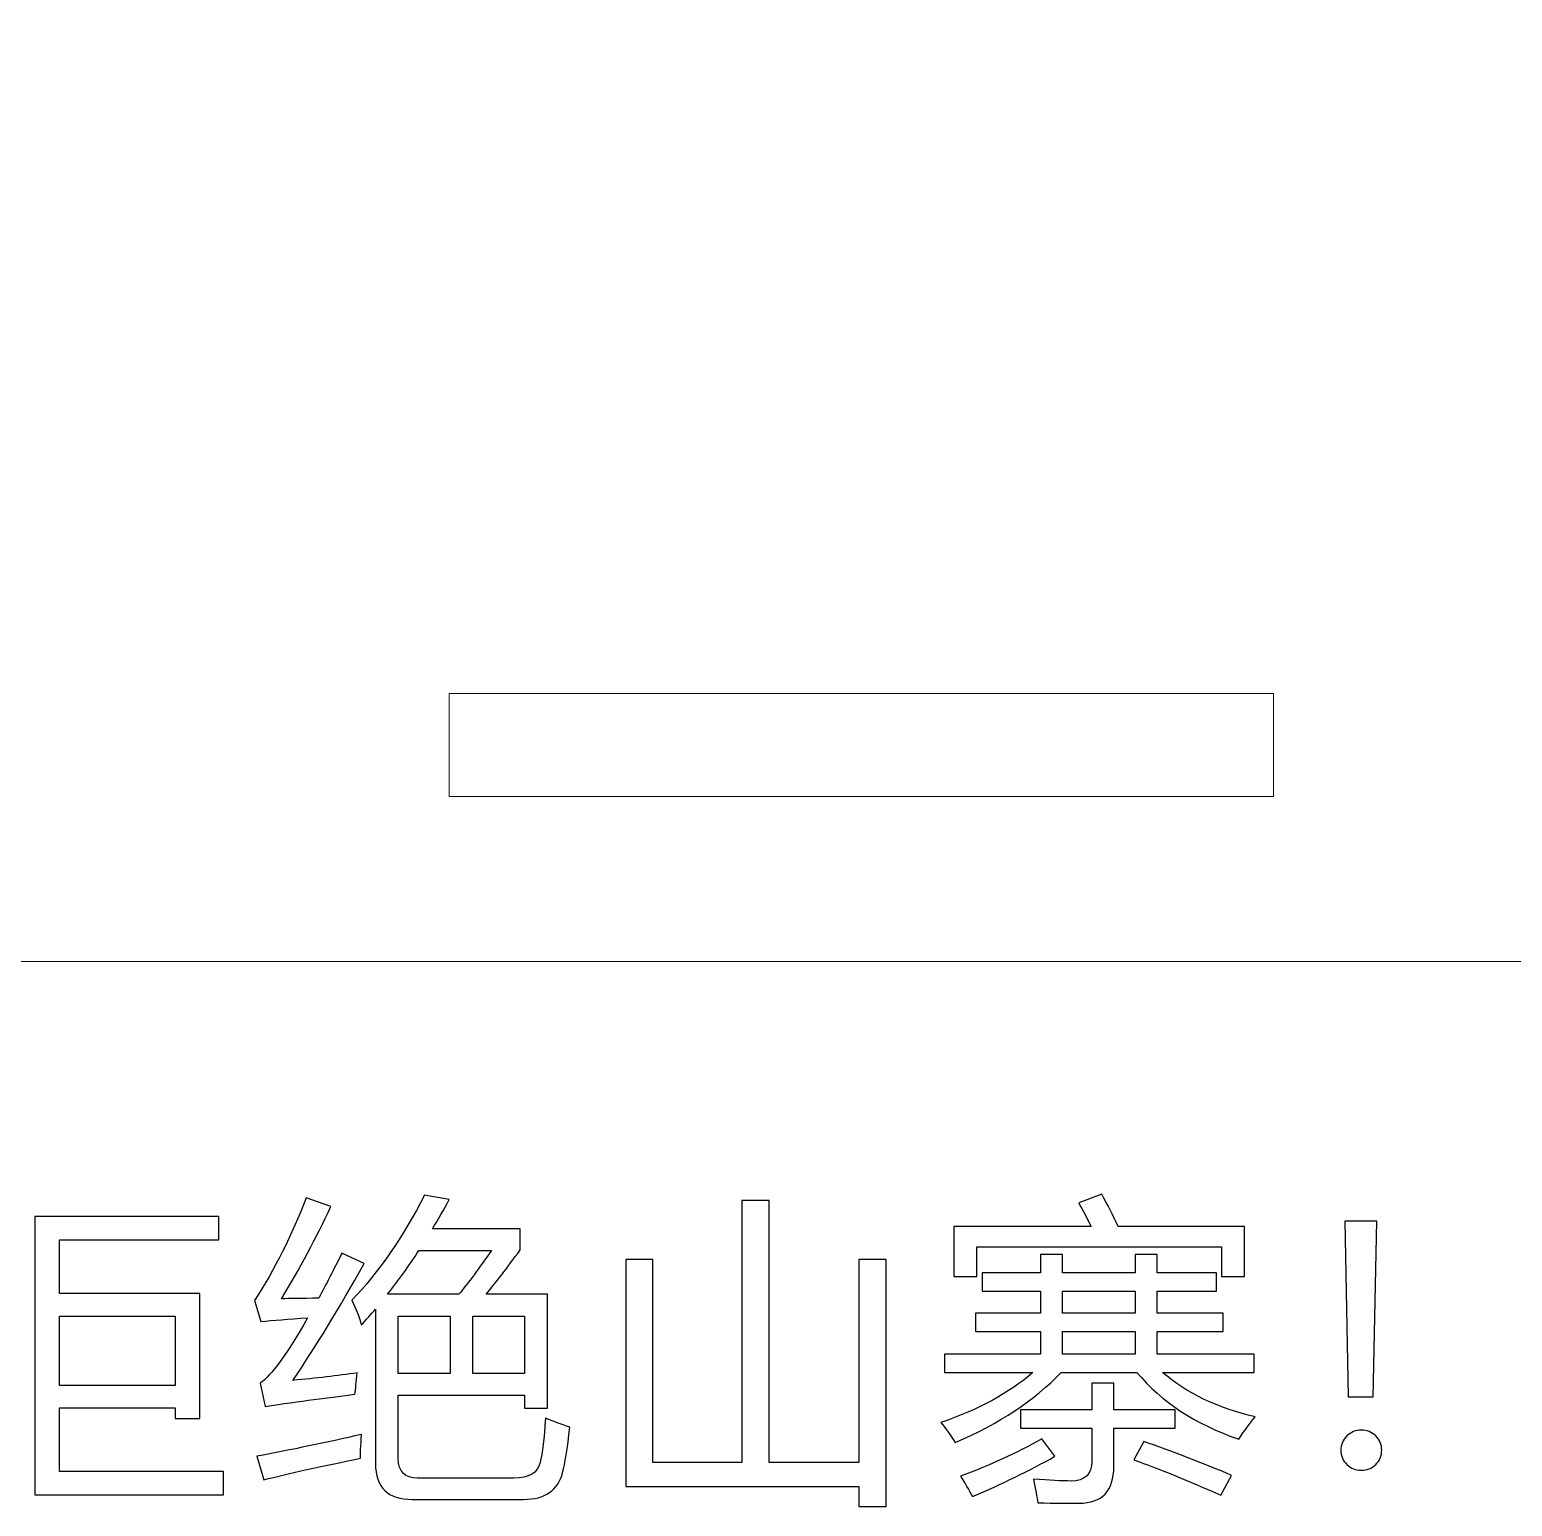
# Model space of a CAD drawing. Header units: centimetres. Extents: x -84 to 49, y -29 to 29.
# Drawn here: x 19.09 to 26.29, y -29.31 to -22.14 of the extents above; entities that cross this region are included whole.
import ezdxf

# ---------------------------------------------------------------- set-up
doc = ezdxf.new("R2010")
doc.units = ezdxf.units.CM
doc.header["$MEASUREMENT"] = 0
doc.layers.add('layer 1', color=7, linetype='Continuous')

msp = doc.modelspace()

# ---------------------------------------------------------------- linework, layer by layer
at = {"layer": 'layer 1', "color": 142, "lineweight": 20}
for points, knots in [([(3.62813, -26.66541), (3.62813, -26.66541), (28.50078, -26.66541), (28.50078, -26.66541), (28.50078, -26.66541), (28.50078, -26.66541), (29.88813, -21.49287), (29.88813, -21.49287), (29.88813, -21.49287), (29.88813, -21.49287), (28.47722, -21.11484), (28.47722, -21.11484), (28.47722, -21.11484), (28.47722, -21.11484), (28.21859, -22.08017), (28.21859, -22.08017), (28.21859, -22.08017), (28.21859, -22.08017), (27.73561, -21.95077), (27.73561, -21.95077), (27.73561, -21.95077), (27.73561, -21.95077), (27.99426, -20.98543), (27.99426, -20.98543), (27.99426, -20.98543), (27.99426, -20.98543), (27.99402, -20.98537), (27.99402, -20.98537), (27.99402, -20.98537), (27.99402, -20.98537), (28.11046, -20.55067), (28.11046, -20.55067), (28.11046, -20.55067), (28.11046, -20.55067), (24.24679, -19.51544), (24.24679, -19.51544), (24.24679, -19.51544), (24.24679, -19.51544), (24.13033, -19.95009), (24.13033, -19.95009), (24.13033, -19.95009), (24.13033, -19.95009), (20.36115, -18.94022), (20.36115, -18.94022), (20.36115, -18.94022), (20.36115, -18.94022), (20.19035, -19.57772), (20.19035, -19.57772), (20.19035, -19.57772), (20.19035, -19.57772), (20.33524, -19.61651), (20.33524, -19.61651), (20.33524, -19.61651), (20.33524, -19.61651), (20.27827, -19.82902), (20.27827, -19.82902), (20.27827, -19.82902), (20.27827, -19.82902), (20.1334, -19.79022), (20.1334, -19.79022), (20.1334, -19.79022), (20.1334, -19.79022), (20.06353, -20.05098), (20.06353, -20.05098), (20.06353, -20.05098), (20.06353, -20.05098), (19.77375, -19.97339), (19.77375, -19.97339), (19.77375, -19.97339), (19.77375, -19.97339), (19.84361, -19.71259), (19.84361, -19.71259), (19.84361, -19.71259), (19.84361, -19.71259), (19.69872, -19.67372), (19.69872, -19.67372), (19.69872, -19.67372), (19.69872, -19.67372), (19.75571, -19.46125), (19.75571, -19.46125), (19.75571, -19.46125), (19.75571, -19.46125), (19.90057, -19.50003), (19.90057, -19.50003), (19.90057, -19.50003), (19.90057, -19.50003), (20.07139, -18.86255), (20.07139, -18.86255), (20.07139, -18.86255), (20.07139, -18.86255), (16.30426, -17.85308), (16.30426, -17.85308), (16.30426, -17.85308), (16.30426, -17.85308), (16.4343, -17.36768), (16.4343, -17.36768), (16.4343, -17.36768), (13.91012, -12.86763), (11.62689, -4.30798), (17.20939, 2.113), (17.20939, 2.113), (17.20939, 2.113), (16.32521, 5.41296), (16.32521, 5.41296), (16.32521, 5.41296), (15.85448, 7.16956), (14.84009, 7.59481), (12.94908, 7.06738), (12.94908, 7.06738), (12.94908, 7.06738), (3.62849, 4.56991), (3.62849, 4.56991), (3.62849, 4.56991), (3.62849, 4.56991), (3.62849, -9.16541), (3.62849, -9.16541), (3.62849, -9.16541), (3.62849, -9.16541), (4.12813, -9.16539), (4.12813, -9.16539), (4.12813, -9.16539), (4.12813, -9.16539), (4.12812, -11.0153), (4.12812, -11.0153), (4.12812, -11.0153), (4.12812, -11.0153), (4.78809, -11.01539), (4.78809, -11.01539), (4.78809, -11.01539), (4.78809, -11.01539), (4.7881, -10.86542), (4.7881, -10.86542), (4.7881, -10.86542), (4.7881, -10.86542), (5.0081, -10.86543), (5.0081, -10.86543), (5.0081, -10.86543), (5.0081, -10.86543), (5.0081, -11.0154), (5.0081, -11.0154), (5.0081, -11.0154), (5.0081, -11.0154), (5.27811, -11.01541), (5.27811, -11.01541), (5.27811, -11.01541), (5.27811, -11.01541), (5.2781, -11.31542), (5.2781, -11.31542), (5.2781, -11.31542), (5.2781, -11.31542), (5.0081, -11.31541), (5.0081, -11.31541), (5.0081, -11.31541), (5.0081, -11.31541), (5.0081, -11.46541), (5.0081, -11.46541), (5.0081, -11.46541), (5.0081, -11.46541), (4.78808, -11.46542), (4.78808, -11.46542), (4.78808, -11.46542), (4.78808, -11.46542), (4.7881, -11.31541), (4.7881, -11.31541), (4.7881, -11.31541), (4.7881, -11.31541), (4.12809, -11.31541), (4.12809, -11.31541), (4.12809, -11.31541), (4.12809, -11.31541), (4.1281, -13.16539), (4.1281, -13.16539), (4.1281, -13.16539), (4.1281, -13.16539), (3.62849, -13.16541), (3.62849, -13.16541), (3.62849, -13.16541), (3.62849, -13.16541), (3.62849, -14.3219), (3.62849, -14.3219), (3.62849, -14.3219), (3.62849, -14.3219), (3.62813, -14.3219), (3.62813, -14.3219), (3.62813, -14.3219), (3.62812, -18.43644), (3.62813, -22.55089), (3.62813, -26.66541)], [0, 0, 0, 0, 0.0212766, 0.0212766, 0.0212766, 0.0212766, 0.0425532, 0.0425532, 0.0425532, 0.0425532, 0.0638298, 0.0638298, 0.0638298, 0.0638298, 0.0851064, 0.0851064, 0.0851064, 0.0851064, 0.106383, 0.106383, 0.106383, 0.106383, 0.1276596, 0.1276596, 0.1276596, 0.1276596, 0.1489362, 0.1489362, 0.1489362, 0.1489362, 0.1702128, 0.1702128, 0.1702128, 0.1702128, 0.1914894, 0.1914894, 0.1914894, 0.1914894, 0.212766, 0.212766, 0.212766, 0.212766, 0.2340426, 0.2340426, 0.2340426, 0.2340426, 0.2553191, 0.2553191, 0.2553191, 0.2553191, 0.2765957, 0.2765957, 0.2765957, 0.2765957, 0.2978723, 0.2978723, 0.2978723, 0.2978723, 0.3191489, 0.3191489, 0.3191489, 0.3191489, 0.3404255, 0.3404255, 0.3404255, 0.3404255, 0.3617021, 0.3617021, 0.3617021, 0.3617021, 0.3829787, 0.3829787, 0.3829787, 0.3829787, 0.4042553, 0.4042553, 0.4042553, 0.4042553, 0.4255319, 0.4255319, 0.4255319, 0.4255319, 0.4468085, 0.4468085, 0.4468085, 0.4468085, 0.4680851, 0.4680851, 0.4680851, 0.4680851, 0.4893617, 0.4893617, 0.4893617, 0.4893617, 0.5106383, 0.5106383, 0.5106383, 0.5106383, 0.5319149, 0.5319149, 0.5319149, 0.5319149, 0.5531915, 0.5531915, 0.5531915, 0.5531915, 0.5744681, 0.5744681, 0.5744681, 0.5744681, 0.5957447, 0.5957447, 0.5957447, 0.5957447, 0.6170213, 0.6170213, 0.6170213, 0.6170213, 0.6382979, 0.6382979, 0.6382979, 0.6382979, 0.6595745, 0.6595745, 0.6595745, 0.6595745, 0.6808511, 0.6808511, 0.6808511, 0.6808511, 0.7021277, 0.7021277, 0.7021277, 0.7021277, 0.7234043, 0.7234043, 0.7234043, 0.7234043, 0.7446809, 0.7446809, 0.7446809, 0.7446809, 0.7659574, 0.7659574, 0.7659574, 0.7659574, 0.787234, 0.787234, 0.787234, 0.787234, 0.8085106, 0.8085106, 0.8085106, 0.8085106, 0.8297872, 0.8297872, 0.8297872, 0.8297872, 0.8510638, 0.8510638, 0.8510638, 0.8510638, 0.8723404, 0.8723404, 0.8723404, 0.8723404, 0.893617, 0.893617, 0.893617, 0.893617, 0.9148936, 0.9148936, 0.9148936, 0.9148936, 0.9361702, 0.9361702, 0.9361702, 0.9361702, 0.9574468, 0.9574468, 0.9574468, 0.9574468, 0.9787234, 0.9787234, 0.9787234, 0.9787234, 1, 1, 1, 1]), ([(48.16047, 1.17532), (48.16047, 1.17532), (48.16046, -23.69733), (48.16046, -23.69733), (48.16046, -23.69733), (48.16046, -23.69733), (42.98791, -25.0847), (42.98791, -25.0847), (42.98791, -25.0847), (42.98791, -25.0847), (42.60987, -23.67379), (42.60987, -23.67379), (42.60987, -23.67379), (42.60987, -23.67379), (43.57524, -23.41513), (43.57524, -23.41513), (43.57524, -23.41513), (43.57524, -23.41513), (43.44583, -22.93214), (43.44583, -22.93214), (43.44583, -22.93214), (43.44583, -22.93214), (42.48046, -23.19082), (42.48046, -23.19082), (42.48046, -23.19082), (42.48046, -23.19082), (42.4804, -23.19059), (42.4804, -23.19059), (42.4804, -23.19059), (42.4804, -23.19059), (42.04573, -23.30701), (42.04573, -23.30701), (42.04573, -23.30701), (42.04573, -23.30701), (41.01048, -19.44335), (41.01048, -19.44335), (41.01048, -19.44335), (41.01048, -19.44335), (41.44513, -19.32691), (41.44513, -19.32691), (41.44513, -19.32691), (41.44513, -19.32691), (40.43524, -15.55772), (40.43524, -15.55772), (40.43524, -15.55772), (40.43524, -15.55772), (41.07276, -15.38691), (41.07276, -15.38691), (41.07276, -15.38691), (41.07276, -15.38691), (41.11155, -15.53181), (41.11155, -15.53181), (41.11155, -15.53181), (41.11155, -15.53181), (41.32406, -15.47484), (41.32406, -15.47484), (41.32406, -15.47484), (41.32406, -15.47484), (41.28523, -15.32994), (41.28523, -15.32994), (41.28523, -15.32994), (41.28523, -15.32994), (41.54602, -15.26009), (41.54602, -15.26009), (41.54602, -15.26009), (41.54602, -15.26009), (41.46842, -14.9703), (41.46842, -14.9703), (41.46842, -14.9703), (41.46842, -14.9703), (41.2076, -15.04018), (41.2076, -15.04018), (41.2076, -15.04018), (41.2076, -15.04018), (41.16875, -14.8953), (41.16875, -14.8953), (41.16875, -14.8953), (41.16875, -14.8953), (40.95628, -14.95226), (40.95628, -14.95226), (40.95628, -14.95226), (40.95628, -14.95226), (40.99507, -15.09714), (40.99507, -15.09714), (40.99507, -15.09714), (40.99507, -15.09714), (40.3576, -15.26796), (40.3576, -15.26796), (40.3576, -15.26796), (40.3576, -15.26796), (39.34812, -11.50082), (39.34812, -11.50082), (39.34812, -11.50082), (39.34812, -11.50082), (38.86273, -11.63085), (38.86273, -11.63085), (38.86273, -11.63085), (34.36266, -9.10666), (25.80303, -6.82345), (19.38205, -12.40595), (19.38205, -12.40595), (19.38205, -12.40595), (16.08209, -11.52176), (16.08209, -11.52176), (16.08209, -11.52176), (14.32547, -11.05105), (13.90024, -10.03662), (14.42767, -8.14566), (14.42767, -8.14566), (14.42767, -8.14566), (16.92514, 1.17496), (16.92514, 1.17496), (16.92514, 1.17496), (16.92514, 1.17496), (30.66046, 1.17496), (30.66046, 1.17496), (30.66046, 1.17496), (30.66046, 1.17496), (30.66044, 0.67532), (30.66044, 0.67532), (30.66044, 0.67532), (30.66044, 0.67532), (32.51034, 0.67531), (32.51034, 0.67531), (32.51034, 0.67531), (32.51034, 0.67531), (32.51045, 0.01535), (32.51045, 0.01535), (32.51045, 0.01535), (32.51045, 0.01535), (32.36046, 0.01534), (32.36046, 0.01534), (32.36046, 0.01534), (32.36046, 0.01534), (32.36046, -0.20466), (32.36046, -0.20466), (32.36046, -0.20466), (32.36046, -0.20466), (32.51045, -0.20465), (32.51045, -0.20465), (32.51045, -0.20465), (32.51045, -0.20465), (32.51045, -0.47466), (32.51045, -0.47466), (32.51045, -0.47466), (32.51045, -0.47466), (32.81045, -0.47465), (32.81045, -0.47465), (32.81045, -0.47465), (32.81045, -0.47465), (32.81045, -0.20465), (32.81045, -0.20465), (32.81045, -0.20465), (32.81045, -0.20465), (32.96047, -0.20465), (32.96047, -0.20465), (32.96047, -0.20465), (32.96047, -0.20465), (32.96045, 0.01534), (32.96045, 0.01534), (32.96045, 0.01534), (32.96045, 0.01534), (32.81045, 0.01534), (32.81045, 0.01534), (32.81045, 0.01534), (32.81045, 0.01534), (32.81045, 0.67534), (32.81045, 0.67534), (32.81045, 0.67534), (32.81045, 0.67534), (34.66046, 0.67535), (34.66046, 0.67535), (34.66046, 0.67535), (34.66046, 0.67535), (34.66044, 1.17496), (34.66044, 1.17496), (34.66044, 1.17496), (34.66044, 1.17496), (35.81695, 1.17496), (35.81695, 1.17496), (35.81695, 1.17496), (35.81695, 1.17496), (35.81695, 1.17532), (35.81695, 1.17532), (35.81695, 1.17532), (39.66479, 1.17532), (43.51265, 1.17277), (47.36048, 1.17279), (47.36048, 1.17279), (47.36048, 1.17279), (47.36049, 1.17534), (47.36049, 1.17534), (47.36049, 1.17534), (47.36049, 1.17534), (48.16047, 1.17532), (48.16047, 1.17532)], [0, 0, 0, 0, 0.0204082, 0.0204082, 0.0204082, 0.0204082, 0.0408163, 0.0408163, 0.0408163, 0.0408163, 0.0612245, 0.0612245, 0.0612245, 0.0612245, 0.0816327, 0.0816327, 0.0816327, 0.0816327, 0.1020408, 0.1020408, 0.1020408, 0.1020408, 0.122449, 0.122449, 0.122449, 0.122449, 0.1428571, 0.1428571, 0.1428571, 0.1428571, 0.1632653, 0.1632653, 0.1632653, 0.1632653, 0.1836735, 0.1836735, 0.1836735, 0.1836735, 0.2040816, 0.2040816, 0.2040816, 0.2040816, 0.2244898, 0.2244898, 0.2244898, 0.2244898, 0.244898, 0.244898, 0.244898, 0.244898, 0.2653061, 0.2653061, 0.2653061, 0.2653061, 0.2857143, 0.2857143, 0.2857143, 0.2857143, 0.3061224, 0.3061224, 0.3061224, 0.3061224, 0.3265306, 0.3265306, 0.3265306, 0.3265306, 0.3469388, 0.3469388, 0.3469388, 0.3469388, 0.3673469, 0.3673469, 0.3673469, 0.3673469, 0.3877551, 0.3877551, 0.3877551, 0.3877551, 0.4081633, 0.4081633, 0.4081633, 0.4081633, 0.4285714, 0.4285714, 0.4285714, 0.4285714, 0.4489796, 0.4489796, 0.4489796, 0.4489796, 0.4693878, 0.4693878, 0.4693878, 0.4693878, 0.4897959, 0.4897959, 0.4897959, 0.4897959, 0.5102041, 0.5102041, 0.5102041, 0.5102041, 0.5306122, 0.5306122, 0.5306122, 0.5306122, 0.5510204, 0.5510204, 0.5510204, 0.5510204, 0.5714286, 0.5714286, 0.5714286, 0.5714286, 0.5918367, 0.5918367, 0.5918367, 0.5918367, 0.6122449, 0.6122449, 0.6122449, 0.6122449, 0.6326531, 0.6326531, 0.6326531, 0.6326531, 0.6530612, 0.6530612, 0.6530612, 0.6530612, 0.6734694, 0.6734694, 0.6734694, 0.6734694, 0.6938776, 0.6938776, 0.6938776, 0.6938776, 0.7142857, 0.7142857, 0.7142857, 0.7142857, 0.7346939, 0.7346939, 0.7346939, 0.7346939, 0.755102, 0.755102, 0.755102, 0.755102, 0.7755102, 0.7755102, 0.7755102, 0.7755102, 0.7959184, 0.7959184, 0.7959184, 0.7959184, 0.8163265, 0.8163265, 0.8163265, 0.8163265, 0.8367347, 0.8367347, 0.8367347, 0.8367347, 0.8571429, 0.8571429, 0.8571429, 0.8571429, 0.877551, 0.877551, 0.877551, 0.877551, 0.8979592, 0.8979592, 0.8979592, 0.8979592, 0.9183673, 0.9183673, 0.9183673, 0.9183673, 0.9387755, 0.9387755, 0.9387755, 0.9387755, 0.9591837, 0.9591837, 0.9591837, 0.9591837, 0.9795918, 0.9795918, 0.9795918, 0.9795918, 1, 1, 1, 1]), ([(25.12828, -25.86542), (25.12828, -25.86542), (21.12796, -25.86542), (21.12796, -25.86542), (21.12796, -25.86542), (21.12796, -25.86542), (21.12793, -25.36544), (21.12793, -25.36544), (21.12793, -25.36544), (24.54796, -25.36542), (21.70801, -25.36543), (25.12828, -25.36542), (25.12828, -25.36542), (25.12828, -25.36542), (25.12828, -25.86542), (25.12828, -25.86542)], [0, 0, 0, 0, 0.25, 0.25, 0.25, 0.25, 0.5, 0.5, 0.5, 0.5, 0.75, 0.75, 0.75, 0.75, 1, 1, 1, 1])]:
    msp.add_open_spline(points, degree=3, knots=knots, dxfattribs=at)
at = {"layer": 'layer 1', "color": 250}
for points, knots in [([(20.36957, -28.69886), (20.48232, -28.68863), (20.58616, -28.67631), (20.68134, -28.66215), (20.68134, -28.66215), (20.67741, -28.7062), (20.67374, -28.74081), (20.67059, -28.76651), (20.67059, -28.76651), (20.55076, -28.78093), (20.40549, -28.80034), (20.23427, -28.82498), (20.23427, -28.82498), (20.23427, -28.82498), (20.20988, -28.71276), (20.20988, -28.71276), (20.20988, -28.71276), (20.26416, -28.67683), (20.34125, -28.57116), (20.44089, -28.39548), (20.44089, -28.39548), (20.34833, -28.40151), (20.27281, -28.40754), (20.21434, -28.41305), (20.21434, -28.41305), (20.21434, -28.41305), (20.18366, -28.31183), (20.18366, -28.31183), (20.18366, -28.31183), (20.28094, -28.16106), (20.36433, -27.99482), (20.43408, -27.81232), (20.43408, -27.81232), (20.43408, -27.81232), (20.55391, -27.85532), (20.55391, -27.85532), (20.55391, -27.85532), (20.48232, -28.00793), (20.40235, -28.15713), (20.31424, -28.30239), (20.31424, -28.30239), (20.35279, -28.30239), (20.41284, -28.30161), (20.49491, -28.29951), (20.49491, -28.29951), (20.52952, -28.23448), (20.56728, -28.16158), (20.60766, -28.08135), (20.60766, -28.08135), (20.60766, -28.08135), (20.71517, -28.13195), (20.71517, -28.13195), (20.71517, -28.13195), (20.5935, -28.35011), (20.47813, -28.53917), (20.36957, -28.69886)], [0, 0, 0, 0, 0.0714286, 0.0714286, 0.0714286, 0.0714286, 0.1428571, 0.1428571, 0.1428571, 0.1428571, 0.2142857, 0.2142857, 0.2142857, 0.2142857, 0.2857143, 0.2857143, 0.2857143, 0.2857143, 0.3571429, 0.3571429, 0.3571429, 0.3571429, 0.4285714, 0.4285714, 0.4285714, 0.4285714, 0.5, 0.5, 0.5, 0.5, 0.5714286, 0.5714286, 0.5714286, 0.5714286, 0.6428571, 0.6428571, 0.6428571, 0.6428571, 0.7142857, 0.7142857, 0.7142857, 0.7142857, 0.7857143, 0.7857143, 0.7857143, 0.7857143, 0.8571429, 0.8571429, 0.8571429, 0.8571429, 0.9285714, 0.9285714, 0.9285714, 0.9285714, 1, 1, 1, 1]), ([(20.65538, -28.31026), (20.78649, -28.17286), (20.90422, -28.00294), (21.00885, -27.79999), (21.00885, -27.79999), (21.00885, -27.79999), (21.12868, -27.82149), (21.12868, -27.82149), (21.12868, -27.82149), (21.10193, -27.87026), (21.07466, -27.91746), (21.04713, -27.96309), (21.04713, -27.96309), (21.04713, -27.96309), (21.4727, -27.96309), (21.4727, -27.96309), (21.4727, -27.96309), (21.4727, -27.96309), (21.4727, -28.06588), (21.4727, -28.06588), (21.4727, -28.06588), (21.4082, -28.1545), (21.35313, -28.22609), (21.30751, -28.28089), (21.30751, -28.28089), (21.30751, -28.28089), (21.60486, -28.28089), (21.60486, -28.28089), (21.60486, -28.28089), (21.60486, -28.28089), (21.60486, -28.83416), (21.60486, -28.83416), (21.60486, -28.83416), (21.60486, -28.83416), (21.4942, -28.83416), (21.4942, -28.83416), (21.4942, -28.83416), (21.4942, -28.83416), (21.4942, -28.77123), (21.4942, -28.77123), (21.4942, -28.77123), (21.4942, -28.77123), (20.88115, -28.77123), (20.88115, -28.77123), (20.88115, -28.77123), (20.88115, -28.77123), (20.88115, -29.07828), (20.88115, -29.07828), (20.88115, -29.07828), (20.88115, -29.142), (20.91235, -29.17373), (20.97502, -29.17373), (20.97502, -29.17373), (20.97502, -29.17373), (21.44202, -29.17373), (21.44202, -29.17373), (21.44202, -29.17373), (21.51571, -29.17373), (21.55818, -29.14803), (21.56946, -29.0969), (21.56946, -29.0969), (21.57969, -29.0539), (21.58834, -28.98205), (21.59568, -28.88162), (21.59568, -28.88162), (21.63055, -28.89709), (21.66989, -28.91204), (21.71394, -28.9262), (21.71394, -28.9262), (21.70161, -29.03082), (21.68981, -29.10398), (21.67854, -29.14593), (21.67854, -29.14593), (21.65704, -29.23299), (21.59358, -29.27651), (21.48817, -29.27651), (21.48817, -29.27651), (21.48817, -29.27651), (20.9488, -29.27651), (20.9488, -29.27651), (20.9488, -29.27651), (20.83002, -29.27651), (20.77049, -29.21883), (20.77049, -29.10293), (20.77049, -29.10293), (20.77049, -29.10293), (20.77049, -28.35247), (20.77049, -28.35247), (20.77049, -28.35247), (20.74742, -28.37896), (20.72461, -28.40492), (20.70153, -28.43009), (20.70153, -28.43009), (20.69026, -28.38814), (20.67479, -28.34802), (20.65538, -28.31026)], [0, 0, 0, 0, 0.0416667, 0.0416667, 0.0416667, 0.0416667, 0.0833333, 0.0833333, 0.0833333, 0.0833333, 0.125, 0.125, 0.125, 0.125, 0.1666667, 0.1666667, 0.1666667, 0.1666667, 0.2083333, 0.2083333, 0.2083333, 0.2083333, 0.25, 0.25, 0.25, 0.25, 0.2916667, 0.2916667, 0.2916667, 0.2916667, 0.3333333, 0.3333333, 0.3333333, 0.3333333, 0.375, 0.375, 0.375, 0.375, 0.4166667, 0.4166667, 0.4166667, 0.4166667, 0.4583333, 0.4583333, 0.4583333, 0.4583333, 0.5, 0.5, 0.5, 0.5, 0.5416667, 0.5416667, 0.5416667, 0.5416667, 0.5833333, 0.5833333, 0.5833333, 0.5833333, 0.625, 0.625, 0.625, 0.625, 0.6666667, 0.6666667, 0.6666667, 0.6666667, 0.7083333, 0.7083333, 0.7083333, 0.7083333, 0.75, 0.75, 0.75, 0.75, 0.7916667, 0.7916667, 0.7916667, 0.7916667, 0.8333333, 0.8333333, 0.8333333, 0.8333333, 0.875, 0.875, 0.875, 0.875, 0.9166667, 0.9166667, 0.9166667, 0.9166667, 0.9583333, 0.9583333, 0.9583333, 0.9583333, 1, 1, 1, 1]), ([(23.116, -29.31034), (23.116, -29.31034), (23.116, -29.21358), (23.116, -29.21358), (23.116, -29.21358), (23.116, -29.21358), (21.98533, -29.21358), (21.98533, -29.21358), (21.98533, -29.21358), (21.98533, -29.21358), (21.98533, -28.11203), (21.98533, -28.11203), (21.98533, -28.11203), (21.98533, -28.11203), (22.11592, -28.11203), (22.11592, -28.11203), (22.11592, -28.11203), (22.11592, -28.11203), (22.11592, -29.0969), (22.11592, -29.0969), (22.11592, -29.0969), (22.11592, -29.0969), (22.54752, -29.0969), (22.54752, -29.0969), (22.54752, -29.0969), (22.54752, -29.0969), (22.54752, -27.82621), (22.54752, -27.82621), (22.54752, -27.82621), (22.54752, -27.82621), (22.68125, -27.82621), (22.68125, -27.82621), (22.68125, -27.82621), (22.68125, -27.82621), (22.68125, -29.0969), (22.68125, -29.0969), (22.68125, -29.0969), (22.68125, -29.0969), (23.116, -29.0969), (23.116, -29.0969), (23.116, -29.0969), (23.116, -29.0969), (23.116, -28.11203), (23.116, -28.11203), (23.116, -28.11203), (23.116, -28.11203), (23.24815, -28.11203), (23.24815, -28.11203), (23.24815, -28.11203), (23.24815, -28.11203), (23.24815, -29.31034), (23.24815, -29.31034), (23.24815, -29.31034), (23.24815, -29.31034), (23.116, -29.31034), (23.116, -29.31034)], [0, 0, 0, 0, 0.0714286, 0.0714286, 0.0714286, 0.0714286, 0.1428571, 0.1428571, 0.1428571, 0.1428571, 0.2142857, 0.2142857, 0.2142857, 0.2142857, 0.2857143, 0.2857143, 0.2857143, 0.2857143, 0.3571429, 0.3571429, 0.3571429, 0.3571429, 0.4285714, 0.4285714, 0.4285714, 0.4285714, 0.5, 0.5, 0.5, 0.5, 0.5714286, 0.5714286, 0.5714286, 0.5714286, 0.6428571, 0.6428571, 0.6428571, 0.6428571, 0.7142857, 0.7142857, 0.7142857, 0.7142857, 0.7857143, 0.7857143, 0.7857143, 0.7857143, 0.8571429, 0.8571429, 0.8571429, 0.8571429, 0.9285714, 0.9285714, 0.9285714, 0.9285714, 1, 1, 1, 1]), ([(23.57645, -27.95234), (23.57645, -27.95234), (24.24326, -27.95234), (24.24326, -27.95234), (24.24326, -27.95234), (24.22412, -27.91274), (24.20419, -27.87446), (24.18321, -27.83696), (24.18321, -27.83696), (24.18321, -27.83696), (24.29544, -27.79553), (24.29544, -27.79553), (24.29544, -27.79553), (24.32245, -27.84457), (24.34919, -27.89701), (24.37515, -27.95234), (24.37515, -27.95234), (24.37515, -27.95234), (24.9882, -27.95234), (24.9882, -27.95234), (24.9882, -27.95234), (24.9882, -27.95234), (24.9882, -28.19488), (24.9882, -28.19488), (24.9882, -28.19488), (24.9882, -28.19488), (24.87624, -28.19488), (24.87624, -28.19488), (24.87624, -28.19488), (24.87624, -28.19488), (24.87624, -28.05067), (24.87624, -28.05067), (24.87624, -28.05067), (24.87624, -28.05067), (23.68841, -28.05067), (23.68841, -28.05067), (23.68841, -28.05067), (23.68841, -28.05067), (23.68841, -28.19488), (23.68841, -28.19488), (23.68841, -28.19488), (23.68841, -28.19488), (23.57645, -28.19488), (23.57645, -28.19488), (23.57645, -28.19488), (23.57645, -28.19488), (23.57645, -27.95234), (23.57645, -27.95234)], [0, 0, 0, 0, 0.0833333, 0.0833333, 0.0833333, 0.0833333, 0.1666667, 0.1666667, 0.1666667, 0.1666667, 0.25, 0.25, 0.25, 0.25, 0.3333333, 0.3333333, 0.3333333, 0.3333333, 0.4166667, 0.4166667, 0.4166667, 0.4166667, 0.5, 0.5, 0.5, 0.5, 0.5833333, 0.5833333, 0.5833333, 0.5833333, 0.6666667, 0.6666667, 0.6666667, 0.6666667, 0.75, 0.75, 0.75, 0.75, 0.8333333, 0.8333333, 0.8333333, 0.8333333, 0.9166667, 0.9166667, 0.9166667, 0.9166667, 1, 1, 1, 1]), ([(19.11645, -27.90304), (19.11645, -27.90304), (20.0106, -27.90304), (20.0106, -27.90304), (20.0106, -27.90304), (20.0106, -27.90304), (20.0106, -28.01684), (20.0106, -28.01684), (20.0106, -28.01684), (20.0106, -28.01684), (19.23628, -28.01684), (19.23628, -28.01684), (19.23628, -28.01684), (19.23628, -28.01684), (19.23628, -28.27801), (19.23628, -28.27801), (19.23628, -28.27801), (19.23628, -28.27801), (19.91856, -28.27801), (19.91856, -28.27801), (19.91856, -28.27801), (19.91856, -28.27801), (19.91856, -28.88319), (19.91856, -28.88319), (19.91856, -28.88319), (19.91856, -28.88319), (19.79873, -28.88319), (19.79873, -28.88319), (19.79873, -28.88319), (19.79873, -28.88319), (19.79873, -28.83259), (19.79873, -28.83259), (19.79873, -28.83259), (19.79873, -28.83259), (19.23628, -28.83259), (19.23628, -28.83259), (19.23628, -28.83259), (19.23628, -28.83259), (19.23628, -29.14147), (19.23628, -29.14147), (19.23628, -29.14147), (19.23628, -29.14147), (20.0321, -29.14147), (20.0321, -29.14147), (20.0321, -29.14147), (20.0321, -29.14147), (20.0321, -29.25501), (20.0321, -29.25501), (20.0321, -29.25501), (20.0321, -29.25501), (19.11645, -29.25501), (19.11645, -29.25501), (19.11645, -29.25501), (19.11645, -29.25501), (19.11645, -27.90304), (19.11645, -27.90304)], [0, 0, 0, 0, 0.0714286, 0.0714286, 0.0714286, 0.0714286, 0.1428571, 0.1428571, 0.1428571, 0.1428571, 0.2142857, 0.2142857, 0.2142857, 0.2142857, 0.2857143, 0.2857143, 0.2857143, 0.2857143, 0.3571429, 0.3571429, 0.3571429, 0.3571429, 0.4285714, 0.4285714, 0.4285714, 0.4285714, 0.5, 0.5, 0.5, 0.5, 0.5714286, 0.5714286, 0.5714286, 0.5714286, 0.6428571, 0.6428571, 0.6428571, 0.6428571, 0.7142857, 0.7142857, 0.7142857, 0.7142857, 0.7857143, 0.7857143, 0.7857143, 0.7857143, 0.8571429, 0.8571429, 0.8571429, 0.8571429, 0.9285714, 0.9285714, 0.9285714, 0.9285714, 1, 1, 1, 1]), ([(25.62985, -27.9269), (25.62985, -27.9269), (25.61306, -28.77805), (25.61306, -28.77805), (25.61306, -28.77805), (25.61306, -28.77805), (25.49166, -28.77805), (25.49166, -28.77805), (25.49166, -28.77805), (25.49166, -28.77805), (25.47461, -27.9269), (25.47461, -27.9269), (25.47461, -27.9269), (25.47461, -27.9269), (25.62985, -27.9269), (25.62985, -27.9269)], [0, 0, 0, 0, 0.25, 0.25, 0.25, 0.25, 0.5, 0.5, 0.5, 0.5, 0.75, 0.75, 0.75, 0.75, 1, 1, 1, 1]), ([(21.33294, -28.06902), (21.33294, -28.06902), (20.98105, -28.06902), (20.98105, -28.06902), (20.98105, -28.06902), (20.93149, -28.1448), (20.88062, -28.21534), (20.82897, -28.28089), (20.82897, -28.28089), (20.82897, -28.28089), (21.17535, -28.28089), (21.17535, -28.28089), (21.17535, -28.28089), (21.22045, -28.2253), (21.2729, -28.1545), (21.33294, -28.06902)], [0, 0, 0, 0, 0.25, 0.25, 0.25, 0.25, 0.5, 0.5, 0.5, 0.5, 0.75, 0.75, 0.75, 0.75, 1, 1, 1, 1]), ([(25.03907, -28.87559), (25.01338, -28.90627), (24.98716, -28.94272), (24.96067, -28.98467), (24.96067, -28.98467), (24.75064, -28.91204), (24.58571, -28.80401), (24.46588, -28.66058), (24.46588, -28.66058), (24.46588, -28.66058), (24.09799, -28.66058), (24.09799, -28.66058), (24.09799, -28.66058), (23.96951, -28.79509), (23.79802, -28.90837), (23.58405, -29.00014), (23.58405, -29.00014), (23.5636, -28.96737), (23.54, -28.93511), (23.51325, -28.90312), (23.51325, -28.90312), (23.6968, -28.84124), (23.846, -28.76048), (23.96112, -28.66058), (23.96112, -28.66058), (23.96112, -28.66058), (23.53187, -28.66058), (23.53187, -28.66058), (23.53187, -28.66058), (23.53187, -28.66058), (23.53187, -28.57142), (23.53187, -28.57142), (23.53187, -28.57142), (23.53187, -28.57142), (23.9973, -28.57142), (23.9973, -28.57142), (23.9973, -28.57142), (23.9973, -28.57142), (23.9973, -28.46234), (23.9973, -28.46234), (23.9973, -28.46234), (23.9973, -28.46234), (23.68238, -28.46234), (23.68238, -28.46234), (23.68238, -28.46234), (23.68238, -28.46234), (23.68238, -28.37319), (23.68238, -28.37319), (23.68238, -28.37319), (23.68238, -28.37319), (23.9973, -28.37319), (23.9973, -28.37319), (23.9973, -28.37319), (23.9973, -28.37319), (23.9973, -28.26568), (23.9973, -28.26568), (23.9973, -28.26568), (23.9973, -28.26568), (23.71463, -28.26568), (23.71463, -28.26568), (23.71463, -28.26568), (23.71463, -28.26568), (23.71463, -28.17653), (23.71463, -28.17653), (23.71463, -28.17653), (23.71463, -28.17653), (23.9973, -28.17653), (23.9973, -28.17653), (23.9973, -28.17653), (23.9973, -28.17653), (23.9973, -28.08738), (23.9973, -28.08738), (23.9973, -28.08738), (23.9973, -28.08738), (24.10481, -28.08738), (24.10481, -28.08738), (24.10481, -28.08738), (24.10481, -28.08738), (24.10481, -28.17653), (24.10481, -28.17653), (24.10481, -28.17653), (24.10481, -28.17653), (24.4567, -28.17653), (24.4567, -28.17653), (24.4567, -28.17653), (24.4567, -28.17653), (24.4567, -28.08738), (24.4567, -28.08738), (24.4567, -28.08738), (24.4567, -28.08738), (24.56421, -28.08738), (24.56421, -28.08738), (24.56421, -28.08738), (24.56421, -28.08738), (24.56421, -28.17653), (24.56421, -28.17653), (24.56421, -28.17653), (24.56421, -28.17653), (24.85159, -28.17653), (24.85159, -28.17653), (24.85159, -28.17653), (24.85159, -28.17653), (24.85159, -28.26568), (24.85159, -28.26568), (24.85159, -28.26568), (24.85159, -28.26568), (24.56421, -28.26568), (24.56421, -28.26568), (24.56421, -28.26568), (24.56421, -28.26568), (24.56421, -28.37319), (24.56421, -28.37319), (24.56421, -28.37319), (24.56421, -28.37319), (24.88384, -28.37319), (24.88384, -28.37319), (24.88384, -28.37319), (24.88384, -28.37319), (24.88384, -28.46234), (24.88384, -28.46234), (24.88384, -28.46234), (24.88384, -28.46234), (24.56421, -28.46234), (24.56421, -28.46234), (24.56421, -28.46234), (24.56421, -28.46234), (24.56421, -28.57142), (24.56421, -28.57142), (24.56421, -28.57142), (24.56421, -28.57142), (25.03435, -28.57142), (25.03435, -28.57142), (25.03435, -28.57142), (25.03435, -28.57142), (25.03435, -28.66058), (25.03435, -28.66058), (25.03435, -28.66058), (25.03435, -28.66058), (24.58964, -28.66058), (24.58964, -28.66058), (24.58964, -28.66058), (24.70633, -28.76074), (24.85605, -28.83259), (25.03907, -28.87559)], [0, 0, 0, 0, 0.0277778, 0.0277778, 0.0277778, 0.0277778, 0.0555556, 0.0555556, 0.0555556, 0.0555556, 0.0833333, 0.0833333, 0.0833333, 0.0833333, 0.1111111, 0.1111111, 0.1111111, 0.1111111, 0.1388889, 0.1388889, 0.1388889, 0.1388889, 0.1666667, 0.1666667, 0.1666667, 0.1666667, 0.1944444, 0.1944444, 0.1944444, 0.1944444, 0.2222222, 0.2222222, 0.2222222, 0.2222222, 0.25, 0.25, 0.25, 0.25, 0.2777778, 0.2777778, 0.2777778, 0.2777778, 0.3055556, 0.3055556, 0.3055556, 0.3055556, 0.3333333, 0.3333333, 0.3333333, 0.3333333, 0.3611111, 0.3611111, 0.3611111, 0.3611111, 0.3888889, 0.3888889, 0.3888889, 0.3888889, 0.4166667, 0.4166667, 0.4166667, 0.4166667, 0.4444444, 0.4444444, 0.4444444, 0.4444444, 0.4722222, 0.4722222, 0.4722222, 0.4722222, 0.5, 0.5, 0.5, 0.5, 0.5277778, 0.5277778, 0.5277778, 0.5277778, 0.5555556, 0.5555556, 0.5555556, 0.5555556, 0.5833333, 0.5833333, 0.5833333, 0.5833333, 0.6111111, 0.6111111, 0.6111111, 0.6111111, 0.6388889, 0.6388889, 0.6388889, 0.6388889, 0.6666667, 0.6666667, 0.6666667, 0.6666667, 0.6944444, 0.6944444, 0.6944444, 0.6944444, 0.7222222, 0.7222222, 0.7222222, 0.7222222, 0.75, 0.75, 0.75, 0.75, 0.7777778, 0.7777778, 0.7777778, 0.7777778, 0.8055556, 0.8055556, 0.8055556, 0.8055556, 0.8333333, 0.8333333, 0.8333333, 0.8333333, 0.8611111, 0.8611111, 0.8611111, 0.8611111, 0.8888889, 0.8888889, 0.8888889, 0.8888889, 0.9166667, 0.9166667, 0.9166667, 0.9166667, 0.9444444, 0.9444444, 0.9444444, 0.9444444, 0.9722222, 0.9722222, 0.9722222, 0.9722222, 1, 1, 1, 1]), ([(24.10481, -28.37319), (24.10481, -28.37319), (24.4567, -28.37319), (24.4567, -28.37319), (24.4567, -28.37319), (24.4567, -28.37319), (24.4567, -28.26568), (24.4567, -28.26568), (24.4567, -28.26568), (24.4567, -28.26568), (24.10481, -28.26568), (24.10481, -28.26568), (24.10481, -28.26568), (24.10481, -28.26568), (24.10481, -28.37319), (24.10481, -28.37319)], [0, 0, 0, 0, 0.25, 0.25, 0.25, 0.25, 0.5, 0.5, 0.5, 0.5, 0.75, 0.75, 0.75, 0.75, 1, 1, 1, 1]), ([(19.79873, -28.38709), (19.79873, -28.38709), (19.23628, -28.38709), (19.23628, -28.38709), (19.23628, -28.38709), (19.23628, -28.38709), (19.23628, -28.72351), (19.23628, -28.72351), (19.23628, -28.72351), (19.23628, -28.72351), (19.79873, -28.72351), (19.79873, -28.72351), (19.79873, -28.72351), (19.79873, -28.72351), (19.79873, -28.38709), (19.79873, -28.38709)], [0, 0, 0, 0, 0.25, 0.25, 0.25, 0.25, 0.5, 0.5, 0.5, 0.5, 0.75, 0.75, 0.75, 0.75, 1, 1, 1, 1]), ([(20.88115, -28.66503), (20.88115, -28.66503), (21.13314, -28.66503), (21.13314, -28.66503), (21.13314, -28.66503), (21.13314, -28.66503), (21.13314, -28.38709), (21.13314, -28.38709), (21.13314, -28.38709), (21.13314, -28.38709), (20.88115, -28.38709), (20.88115, -28.38709), (20.88115, -28.38709), (20.88115, -28.38709), (20.88115, -28.66503), (20.88115, -28.66503)], [0, 0, 0, 0, 0.25, 0.25, 0.25, 0.25, 0.5, 0.5, 0.5, 0.5, 0.75, 0.75, 0.75, 0.75, 1, 1, 1, 1]), ([(21.4942, -28.38709), (21.4942, -28.38709), (21.24222, -28.38709), (21.24222, -28.38709), (21.24222, -28.38709), (21.24222, -28.38709), (21.24222, -28.66503), (21.24222, -28.66503), (21.24222, -28.66503), (21.24222, -28.66503), (21.4942, -28.66503), (21.4942, -28.66503), (21.4942, -28.66503), (21.4942, -28.66503), (21.4942, -28.38709), (21.4942, -28.38709)], [0, 0, 0, 0, 0.25, 0.25, 0.25, 0.25, 0.5, 0.5, 0.5, 0.5, 0.75, 0.75, 0.75, 0.75, 1, 1, 1, 1]), ([(24.10481, -28.57142), (24.10481, -28.57142), (24.4567, -28.57142), (24.4567, -28.57142), (24.4567, -28.57142), (24.4567, -28.57142), (24.4567, -28.46234), (24.4567, -28.46234), (24.4567, -28.46234), (24.4567, -28.46234), (24.10481, -28.46234), (24.10481, -28.46234), (24.10481, -28.46234), (24.10481, -28.46234), (24.10481, -28.57142), (24.10481, -28.57142)], [0, 0, 0, 0, 0.25, 0.25, 0.25, 0.25, 0.5, 0.5, 0.5, 0.5, 0.75, 0.75, 0.75, 0.75, 1, 1, 1, 1]), ([(23.90054, -28.84176), (23.90054, -28.84176), (24.24614, -28.84176), (24.24614, -28.84176), (24.24614, -28.84176), (24.24614, -28.84176), (24.24614, -28.71276), (24.24614, -28.71276), (24.24614, -28.71276), (24.24614, -28.71276), (24.35365, -28.71276), (24.35365, -28.71276), (24.35365, -28.71276), (24.35365, -28.71276), (24.35365, -28.84176), (24.35365, -28.84176), (24.35365, -28.84176), (24.35365, -28.84176), (24.65179, -28.84176), (24.65179, -28.84176), (24.65179, -28.84176), (24.65179, -28.84176), (24.65179, -28.93092), (24.65179, -28.93092), (24.65179, -28.93092), (24.65179, -28.93092), (24.35365, -28.93092), (24.35365, -28.93092), (24.35365, -28.93092), (24.35365, -28.93092), (24.35365, -29.11683), (24.35365, -29.11683), (24.35365, -29.11683), (24.35365, -29.23561), (24.29754, -29.29513), (24.18478, -29.29513), (24.18478, -29.29513), (24.13654, -29.29513), (24.06993, -29.29461), (23.98498, -29.29356), (23.98498, -29.29356), (23.98104, -29.26471), (23.9737, -29.22643), (23.96348, -29.17818), (23.96348, -29.17818), (24.0403, -29.18448), (24.1014, -29.18736), (24.14624, -29.18736), (24.14624, -29.18736), (24.21284, -29.18736), (24.24614, -29.15563), (24.24614, -29.09218), (24.24614, -29.09218), (24.24614, -29.09218), (24.24614, -28.93092), (24.24614, -28.93092), (24.24614, -28.93092), (24.24614, -28.93092), (23.90054, -28.93092), (23.90054, -28.93092), (23.90054, -28.93092), (23.90054, -28.93092), (23.90054, -28.84176), (23.90054, -28.84176)], [0, 0, 0, 0, 0.0625, 0.0625, 0.0625, 0.0625, 0.125, 0.125, 0.125, 0.125, 0.1875, 0.1875, 0.1875, 0.1875, 0.25, 0.25, 0.25, 0.25, 0.3125, 0.3125, 0.3125, 0.3125, 0.375, 0.375, 0.375, 0.375, 0.4375, 0.4375, 0.4375, 0.4375, 0.5, 0.5, 0.5, 0.5, 0.5625, 0.5625, 0.5625, 0.5625, 0.625, 0.625, 0.625, 0.625, 0.6875, 0.6875, 0.6875, 0.6875, 0.75, 0.75, 0.75, 0.75, 0.8125, 0.8125, 0.8125, 0.8125, 0.875, 0.875, 0.875, 0.875, 0.9375, 0.9375, 0.9375, 0.9375, 1, 1, 1, 1]), ([(20.19441, -29.06753), (20.36144, -29.0358), (20.53083, -29.00067), (20.70311, -28.9616), (20.70311, -28.9616), (20.69891, -29.01797), (20.69681, -29.05626), (20.69681, -29.07697), (20.69681, -29.07697), (20.50723, -29.11578), (20.35122, -29.15065), (20.22824, -29.18133), (20.22824, -29.18133), (20.22824, -29.18133), (20.19441, -29.06753), (20.19441, -29.06753)], [0, 0, 0, 0, 0.25, 0.25, 0.25, 0.25, 0.5, 0.5, 0.5, 0.5, 0.75, 0.75, 0.75, 0.75, 1, 1, 1, 1]), ([(24.0049, -28.9831), (24.0049, -28.9831), (24.0681, -29.06753), (24.0681, -29.06753), (24.0681, -29.06753), (23.94302, -29.13728), (23.80982, -29.20231), (23.66849, -29.26288), (23.66849, -29.26288), (23.65118, -29.23194), (23.63125, -29.19916), (23.6087, -29.16455), (23.6087, -29.16455), (23.74898, -29.11211), (23.88114, -29.0518), (24.0049, -28.9831)], [0, 0, 0, 0, 0.25, 0.25, 0.25, 0.25, 0.5, 0.5, 0.5, 0.5, 0.75, 0.75, 0.75, 0.75, 1, 1, 1, 1]), ([(24.4997, -28.99542), (24.63684, -29.04367), (24.7787, -29.09847), (24.92527, -29.15983), (24.92527, -29.15983), (24.92527, -29.15983), (24.87309, -29.25659), (24.87309, -29.25659), (24.87309, -29.25659), (24.71524, -29.18605), (24.57443, -29.12863), (24.45067, -29.08457), (24.45067, -29.08457), (24.45067, -29.08457), (24.4997, -28.99542), (24.4997, -28.99542)], [0, 0, 0, 0, 0.25, 0.25, 0.25, 0.25, 0.5, 0.5, 0.5, 0.5, 0.75, 0.75, 0.75, 0.75, 1, 1, 1, 1]), ([(25.55459, -28.94009), (25.58186, -28.94009), (25.60493, -28.94953), (25.6246, -28.96841), (25.6246, -28.96841), (25.644, -28.98756), (25.65371, -29.01063), (25.65371, -29.03764), (25.65371, -29.03764), (25.65371, -29.06543), (25.644, -29.08851), (25.6246, -29.10712), (25.6246, -29.10712), (25.60493, -29.126), (25.58186, -29.13518), (25.55459, -29.13518), (25.55459, -29.13518), (25.52732, -29.13518), (25.50425, -29.126), (25.48458, -29.10712), (25.48458, -29.10712), (25.46518, -29.08851), (25.45547, -29.06543), (25.45547, -29.03764), (25.45547, -29.03764), (25.45547, -29.01063), (25.46518, -28.98756), (25.48458, -28.96841), (25.48458, -28.96841), (25.50425, -28.94953), (25.52732, -28.94009), (25.55459, -28.94009)], [0, 0, 0, 0, 0.125, 0.125, 0.125, 0.125, 0.25, 0.25, 0.25, 0.25, 0.375, 0.375, 0.375, 0.375, 0.5, 0.5, 0.5, 0.5, 0.625, 0.625, 0.625, 0.625, 0.75, 0.75, 0.75, 0.75, 0.875, 0.875, 0.875, 0.875, 1, 1, 1, 1])]:
    msp.add_open_spline(points, degree=3, knots=knots, dxfattribs=at)

doc.saveas('drawing.dxf')
